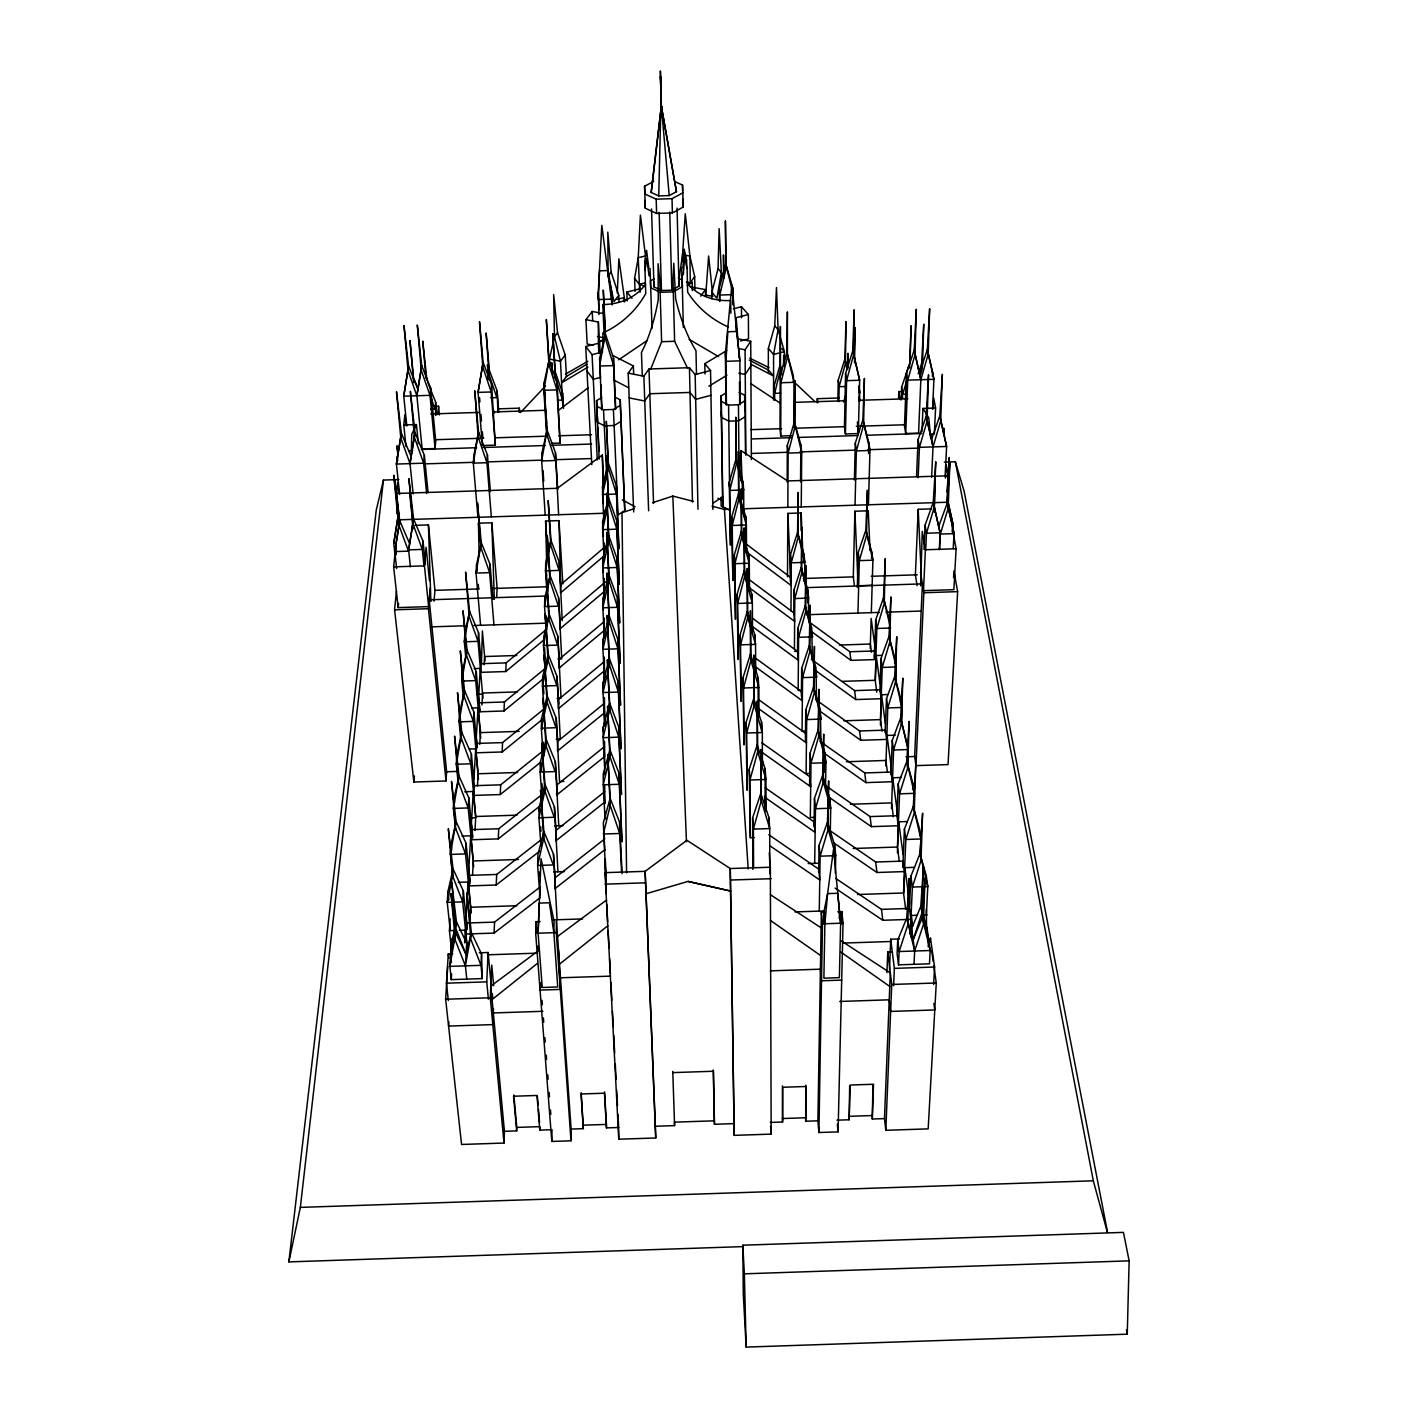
<?xml version="1.0" encoding="UTF-8"?>
<svg xmlns="http://www.w3.org/2000/svg" width="1418" height="1418" viewBox="0 0 1418 1418"><rect width="100%" height="100%" fill="white"/><g stroke="black" fill="none" stroke-linecap="round" stroke-linejoin="round"><path stroke-width="1.5" d="M599.158 459.113L596.57 400.638L601.764 397.572M597.35 416.626L597.35 422.139L604.298 425.825L614.118 425.524L621.013 421.376L620.942 415.882M734.205 1135.357L730.252 868.543L734.205 1135.357L771.162 1134.116L770.346 867.231L730.252 868.543L686.915 840.289L645.137 871.343L605.025 872.655L618.762 1139.203L655.754 1137.98L645.137 871.343L655.754 1137.98M773.554 399.947L773.59 354.465L778.092 329.614L776.479 287.553L774.724 325.874L768.343 348.544L768.361 372.331M773.962 399.592L773.98 386.476L780.042 364.94L780.379 326.441L780.503 369.283L774.653 393.335L774.653 399.911M780.751 436.035L780.91 382.754L787.433 357.283L787.38 311.889L786.937 352.728L780.166 375.557L780.024 428.732L780.751 436.035L791.492 435.698M784.349 364.603L784.402 351.611L778.092 329.614L774.724 325.874M770.364 1122.418L782.576 1122.01L782.452 1085.993M782.576 1122.01L782.718 1087.269L806.115 1086.489L805.69 1121.23L817.885 1120.823L818.913 1132.521L838.073 1131.883L843.054 923.153L841.831 911.632L837.737 911.774M540.081 921.576L535.969 921.718L535.667 933.292L551.797 1141.455L570.993 1140.799L571.117 1129.065L583.33 1128.657L581.203 1092.693M787.15 482.138L787.327 445.305L794.417 422.121L794.966 380.591L794.949 427.048L788.124 453.086L787.841 507.36M787.504 576.807L787.823 513.387L801.188 512.962L802.783 552.595M790.322 581.486L790.464 554.633L797.554 532.335L798.174 492.454L798.104 537.528L791.279 562.822L790.978 610.998M793.708 427.102L793.991 382.328L793.211 375.132L786.937 352.728L793.991 382.328L780.91 382.754L780.166 375.557M793.779 614.189L793.956 590.03L801.205 567.59L801.861 527.478L801.755 573.014L794.789 598.538L794.434 649.196M660.753 83.272L660.38 70.935L660.717 86.055M797.536 652.812L797.731 628.458L805.158 605.911L805.885 565.534L805.743 611.53L798.6 637.302L798.157 690.513L802.109 690.371M800.55 481.712L800.869 444.88L794.417 422.121L801.719 452.661L801.241 506.935M801.028 530.456L801.188 512.962M801.4 696.238L801.666 668.41L809.27 645.739L810.086 605.131L809.873 651.589L802.57 677.627L802.056 731.192L806.08 731.068M783.605 366.128L783.711 355.351L783.729 366.163M803.722 581.061L803.776 576.009M803.9 562.928L803.988 554.208L797.554 532.335L804.839 562.379L804.662 579.856M805.424 740.143L805.761 709.975L813.542 687.181L814.428 646.36L814.162 693.278L806.7 719.546L806.098 773.501L810.21 773.359M807.569 602.756L807.711 589.587L801.205 567.59L808.597 598.095L808.384 617.894M805.69 1121.23L805.796 1085.213M809.607 785.767L810.015 753.242L817.991 730.341L818.966 689.325L818.647 736.686L810.99 763.221L810.316 817.512L814.499 817.371M812.39 660.256L811.752 628.014L805.158 605.911L812.691 636.859L798.6 637.302L797.731 628.458M817.264 402.783L817.317 398.688L838.995 397.997M814.056 826.694L814.446 798.316L822.635 775.327L823.716 734.116L823.326 781.938L815.474 808.721L814.694 863.349M816.591 700.722L815.97 667.949L809.27 645.739L816.928 677.148L802.57 677.627L801.666 668.41M847.734 368.467L847.929 353.312L847.468 368.396M854.558 362.937L855.072 327.593L854.115 356.911M558.532 950.184L560.287 989.427L540.063 990.083L540.205 984.269M818.665 871.662L819.072 845.341L827.474 822.245L828.644 780.893L828.183 829.158L820.136 856.171L819.267 911.118M820.969 742.819L820.331 709.514L813.542 687.181L821.341 719.086L806.7 719.546L805.761 709.975M570.993 1140.799L556.264 932.601L556.476 921.044L571.117 1129.065M817.885 1120.823L821.359 912.306L825.453 912.182M824.567 772.278L824.886 752.763L817.991 730.341L825.95 762.724L825.524 786.618M818.913 1132.521L822.475 923.827L821.359 912.306M823.574 923.437L823.769 912.589L827.598 893.624L833.554 849.134L840.626 923.348L839.367 977.658L823.893 978.172L824.868 923.88L827.598 893.624L837.719 893.287L840.626 923.348M553.871 932.814L554.084 921.47L541.038 858.741L538.096 933.328L542.243 987.495L557.735 986.981L553.871 932.814L549.369 902.77L539.23 903.106L538.096 933.328M551.797 1141.455L552.01 1129.703L539.797 1130.111L536.979 1095.458L513.546 1096.238L516.666 1130.89L504.436 1131.298L504.01 1143.05L461.559 1144.468L445.642 999.247L447.716 966.544M829.512 804.378L829.636 797.82L822.635 775.327L823.326 781.938L830.735 808.225L830.239 834.44M837.843 401.365L838.251 380.059L844.88 359.073L845.979 321.602L845.465 363.292L839.155 386.706L838.853 401.648M560.092 443.072L557.079 382.647L549.067 360.278L546.338 319.511L548.926 364.851L556.919 389.879L560.092 443.072L551.496 443.355M562.45 400.089L562.591 393.194L555.307 372.065L552.825 333.655L555.2 376.444L562.45 400.089L558.497 400.213M539.957 896.141L537.635 865.459L553.25 864.945L543.697 838.481L540.542 790.305L543.874 831.533L553.463 854.044L557.097 919.75M541.002 846.103L538.911 817.778L554.208 817.264L544.849 791.031L541.782 743.298L545.008 784.384L554.403 806.824L557.948 871.786M542.172 800.231L540.134 772.048L555.112 771.569L545.965 745.567L542.97 698.276L546.125 739.186L555.307 761.555L558.763 825.755M543.147 754.021L541.321 728.196L555.98 727.718L547.029 701.945L544.104 655.116L547.171 695.83L556.175 718.093L559.543 781.548L563.903 781.407M544.087 709.585L542.438 686.064L556.813 685.585L548.039 660.061L545.186 613.693L548.181 654.194L556.99 676.351L560.305 739.062L556.264 739.186M545.274 671.051L543.519 645.562L557.611 645.101L549.032 619.826L546.249 573.9L549.156 614.171L557.788 636.221L561.032 698.205L557.061 698.33M546.196 630.762L544.565 606.603L558.391 606.16L549.971 581.114L547.242 535.649L550.095 575.673L558.568 597.616L561.723 658.874L557.841 658.998M546.816 590.473L545.522 570.851L559.1 570.408L550.84 545.593L548.181 500.554L550.964 540.347L559.259 562.148L562.237 620.57M834.493 849.205L834.582 844.827L827.474 822.245L828.183 829.158L835.734 855.674L835.362 873.258M845.571 373.466L846.564 380.662L859.645 380.254L852.803 350.636L845.571 373.466L844.454 426.676L845.429 433.979L858.333 433.553L859.645 380.254L852.803 350.636L854.132 309.78L853.476 355.191L846.564 380.662L845.429 433.979M411.273 456.029L411.752 434.333L416.449 424.585L403.776 424.992L406.009 446.581M839.296 918.58L839.438 912.075M555.2 376.444L555.307 372.065L553.959 378.517M539.797 1130.111L539.868 1126.636L516.772 1127.416L516.666 1130.89M545.203 515.142L541.676 460.956L555.289 460.531L546.976 434.954L544.264 388.567L547.118 429.991L555.466 452.714L558.621 514.716M557.079 382.647L556.919 389.879L543.821 390.287L546.657 434.971M841.548 924.164L841.831 911.632M854.398 479.993L855.284 443.143L862.888 419.923L864.395 378.393L863.615 424.851L856.366 450.906L855.036 505.198M870.014 550.432L868.259 510.799L854.894 511.224L853.299 576.878L854.398 585.457M857.394 421.944L858.333 433.553M540.134 895.573L540.293 889.015M543.661 756.042L543.803 750.246L500.696 784.828L474.339 785.696L473.789 795.409L500.253 794.559L540.223 762.565M858.776 401.028L858.883 396.739M858.989 392.467L859.148 386.033L859.911 401.347M857.341 587.353L858.245 552.453L865.849 530.137L867.391 490.22L866.575 535.33L859.326 560.624L857.961 613.09M1127.257 1334.178L1129.136 1260.85L1123.446 1232.384L742.802 1245.199L743.298 1294.262L746.152 1347.1L1127.257 1334.178L1126.441 1329.978M539.194 807.321L538.911 817.778L544.849 791.031L545.008 784.384L539.194 807.321L539.514 811.681M540.4 762.033L540.134 772.048L545.965 745.567L546.125 739.186L540.4 762.033L541.038 770.683M541.57 718.571L541.321 728.196L547.029 701.945L547.171 695.83L541.57 718.571L542.332 729.313M542.686 676.811L542.438 686.064L548.039 660.061L548.181 654.194L542.686 676.811L543.874 693.898M544.796 598.059L544.565 606.603L550.095 575.673L544.796 598.059L545.239 604.635M545.735 562.591L545.522 570.851L550.964 540.347L545.735 562.591L546.604 575.655M718.04 268.711L719.139 228.635L721.372 272.433L716.959 298.259L711.801 292.374L718.04 268.711L721.372 272.433L722.631 276.616M836.974 1120.185L849.169 1119.777L849.666 1085.922M849.169 1119.777L850.126 1085.036L873.506 1084.256L872.265 1119.015L884.477 1118.607L885.807 1130.288L928.17 1128.87L936.27 982.993L933.824 965.693M868.525 453.547L868.826 442.717L862.888 419.923L869.961 450.481L868.436 504.773M910.037 362.955L911.065 325.697L909.594 368.06M661.001 95.236L661.32 106.049L676.457 191.696L669.225 195.578L658.732 195.914L661.089 97.558M868.082 517.375L868.259 510.799M871.556 558.568L871.751 552.027L865.849 530.137L872.903 560.199L871.326 612.647M541.906 453.157L541.676 460.956L547.118 429.991L541.906 453.157L542.332 459.645M544.033 383.055L543.821 390.287L549.067 360.278L544.033 383.055L545.239 401.914M870.244 648.434L871.148 618.39L874.711 644.8L874.321 657.686M922.48 365.862L923.756 324.226L921.594 363.611L922.409 368.06L920.636 374.21M874.445 659.228L875.686 619.914L883.485 597.935L885.293 558.639L884.265 603.377L876.856 628.475L875.207 680.303L842.522 681.349M882.209 655.346L876.164 655.541L875.349 681.384L876.785 692.214M879.904 691.115L880.986 658.537L888.98 636.452L890.894 596.925L889.795 642.106L882.209 667.435L880.436 719.617L843.87 720.805M880.436 725.094L881.464 694.731L887.615 694.536M885.098 732.557L886.498 698.666L894.705 676.475L896.743 636.735L895.538 682.342L887.774 707.919L885.878 766.004M872.265 1119.015L872.974 1085.142M889.901 645.296L889.919 623.743M898.587 398.139L898.817 391.581L903.16 391.457M901.174 399.965L901.653 387.114L909.08 365.082M902.681 398.423L901.653 387.114M894.705 662.436L894.864 658.094L888.98 636.452L896.141 666.974L895.485 684.38M890.734 774.476L891.071 765.702L886.977 735.446L895.343 735.162M890.983 773.413L892.241 740.409L900.643 718.093L902.805 678.159L901.511 724.208L893.553 750.016L891.532 808.526M932.565 409.199L933.93 379.315L927.337 349.679L929.641 308.787L928.187 354.234L920.831 379.74L914.202 350.104L906.492 372.952L904.489 426.198L905.712 433.5L918.598 433.093L920.831 379.74L914.202 350.104L916.329 309.213L915.018 354.66L907.75 380.148L905.712 433.5M947.915 494.669L949.316 457.447L947.047 491.993M886.924 972.677L887.739 952.01L892.099 951.868M889.511 969.575L890.717 939.212L899.544 938.929M660.912 117.162L661.355 106.12L676.457 191.696M900.465 702.584L900.643 698.205L894.705 676.475L901.972 707.458L901.263 724.97M884.477 1118.607L890.309 972.89L841.158 940.843M896.69 815.864L896.956 809.253L892.702 777.773L901.228 777.489M828.927 797.182L871.326 826.641L898.285 825.755L896.92 815.704L898.197 783.835L906.829 761.431L909.133 721.319L907.75 767.794L899.579 793.832L897.417 847.042L853.193 848.496M885.807 1130.288L891.727 984.464L887.739 952.01M897.399 852.732L898.658 821.802L907.36 821.518M893.641 985.776L894.35 968.37L890.717 939.212M916.542 476.448L918.084 439.598L926.167 416.396L928.542 374.848L927.053 421.306L919.431 447.344L918.155 477.76M914.025 964.329L914.663 951.017L906.74 918.102L897.683 940.258L897.115 953.552L898.551 964.843L929.481 963.815L930.19 950.503L927.017 928.099L920.778 906.439L923.419 866.752L921.771 913.546L913.139 939.762L906.74 918.102L909.168 878.398L907.697 925.28L899.118 951.531L898.551 964.843M902.77 867.532L904.418 829.051L913.281 806.558L915.727 766.305L914.22 813.205L905.854 839.474L903.532 892.986L857.535 894.51M907.29 767.173L908.052 749.537L900.643 718.093L907.485 745.691M931.555 508.885L918.19 509.31L915.39 574.981L917.109 585.705M921.93 431.834L922.941 408.437L935.579 408.047L934.373 434.05L930.208 434.014M494.563 922.108L466.557 923.029L465.937 934.019L494.067 933.097L494.563 922.108L540.347 886.817M496.69 874.463L469.252 875.367L468.667 885.913L496.211 885.009L496.69 874.463L541.552 839.403M498.728 828.75L471.857 829.636L471.272 839.757L498.267 838.871L498.728 828.75L542.704 793.92M500.253 794.559L500.696 784.828M502.575 742.607L476.732 743.44L476.2 752.798L502.149 751.965L502.575 742.607L544.866 708.273M504.383 701.981L479.036 702.814L478.522 711.818L503.993 710.985L504.383 701.981L545.895 667.896M506.137 662.88L481.251 663.677L480.773 672.345L505.747 671.547L506.137 662.88L546.869 629.043M519.148 412.124L519.325 408.171L497.612 408.863M493.499 1008.73L492.808 1024.611L448.584 1026.083L448.85 1021.722M914.575 867.337L904.861 867.656L903.709 894.315L905.694 909.293M920.619 585.882L922.267 531.36L925.369 549.759L923.508 590.65L953.889 589.675L956.104 548.766L952.736 530.367M912.643 789.72L912.926 783.339L906.829 761.431L914.362 793.353L913.688 808.26M504.01 1143.05L490.274 997.758L491.745 965.091L493.659 985.687M953.552 577.64L953.906 571.011L957.646 591.643L948.039 764.586L915.993 765.631L914.645 756.503L922.409 583.879L806.771 587.619M923.987 549.422L925.085 525.068L933.257 502.38L935.756 461.789L934.178 507.555L926.468 533.221L925.688 550.219M932.37 376.39L932.565 372.136L927.337 349.679L919.538 372.544M909.115 910.037L909.487 901.813L904.861 867.656M909.328 910.586L910.888 876.182L919.998 853.636L922.604 813.223L920.991 860.566L912.377 887.065L910.196 934.409M915.993 765.631L923.845 592.742L920.477 572.092M933.204 408.738L933.7 397.944L935.579 408.047M910.462 934.001L911.331 915.443L917.269 915.248M931.608 477.317L933.026 446.918L940.719 420.862L942.367 374.405L939.797 415.953L946.604 446.475L945.079 476.891M488.395 999.194L486.746 981.859L488.111 952.506L479.266 952.807M617.291 292.994L618.868 258.803L624.877 301.715M911.225 937.458L911.632 928.595L920.778 906.439L928.595 939.248L928.205 946.834M935.118 476.218L934.267 512.075M920.122 856.117L920.938 838.977L919.431 828.555L913.281 806.558L920.938 838.977L905.854 839.474L904.418 829.051M451.385 962.592L450.569 955.023L456.419 921.735L466.699 943.271L465.423 965.853L471.343 932.459L481.553 954.013L481.003 965.339L482.28 978.597L451.279 979.625L449.861 966.367L451.279 943.785L456.419 921.735L451.739 882.244L455.976 928.896L466.061 954.509L471.343 932.459L466.894 892.932L470.953 939.673L481.003 965.339L449.861 966.367L455.727 932.973L451.013 893.464L455.284 940.205L465.423 965.853L466.788 979.111M482.28 978.597L481.553 954.013M939.283 549.794L940.134 532.778L933.257 502.38L940.347 534.054L939.62 548.926M496.69 596.889L497.133 588.24L491.833 522.781L478.451 523.207L479.16 556.281M945.54 478.114L946.214 464.927L948.234 475.81L946.887 502.256L743.617 508.778M926.025 879.975L926.238 875.686L919.998 853.636L927.797 886.551L926.379 914.539M925.706 927.443L925.936 923.136M926.503 928.116L926.362 909.08M926.628 935.685L927.017 928.099M930.208 942.243L930.438 937.901L934.586 967.041L933.629 984.446M952.187 531.821L952.524 525.458L947.206 503.195L949.883 462.587L948.146 508.371L940.347 534.054L954.013 533.611L953.233 548.482M952.949 531.697L953.268 525.404L947.773 500.572M490.734 397.784L496.779 397.607L489.086 374.618L486.126 333L489.352 370.364L497.151 390.907L497.913 412.496M495.343 445.146L491.603 384.721L483.095 362.37L479.514 321.638L482.794 366.961L491.177 391.971L495.343 445.146L482.421 445.553L478.079 392.378L483.095 362.37L478.079 392.378L491.177 391.971L491.603 384.721M469.837 923.667L470.67 908.566M472.513 875.491L473.24 862.233M474.995 830.452L475.704 817.725L473.24 791.474L464.696 791.74M477.458 785.873L478.274 771.02M479.763 744.29L480.542 730.004M481.925 705.03L482.528 694.129L476.749 694.324M484.158 664.758L484.601 656.534L516.772 655.488M480.596 625.391L476.04 573.085L489.635 572.642L480.932 547.827L477.494 502.823L481.251 542.58L490.079 564.382L489.635 572.642L493.96 624.948M464.608 942.81L465.317 930.137L459.361 930.35M458.333 882.333L468.064 882.014L466.114 916.418L467.125 926.663M461.984 836.106L470.705 835.822L468.826 868.844L470.014 881.074M473.24 791.474L471.432 823.167L472.69 836.354M473.931 779.315L475.668 748.846L469.393 749.041M471.839 708.043L478.008 707.83L476.342 737.147L477.122 745.833M598.981 314.636L598.272 292.533L601.799 225.373L611.885 303.452M477.919 517.304L473.328 463.154L486.941 462.711L478.203 437.152L474.746 390.783L478.54 432.189L487.42 454.894L486.941 462.711L491.337 516.861M450.197 930.226L447.255 902.362L462.693 901.848L452.608 875.934L448.336 828.75L453.051 868.968L463.349 890.894L462.693 901.848L467.444 949.014M452.608 875.934L453.051 868.968L447.964 891.408L447.255 902.362L452.608 875.934L450.392 854.416L465.529 853.92L455.657 828.218L451.527 781.442L456.082 821.536L466.132 843.409L465.529 853.92L470.758 907.236L516.808 905.73M455.55 829.636L453.406 808.42L468.224 807.941L458.599 782.452L454.575 736.102L459.007 776.036L468.826 797.855L468.224 807.941L473.311 860.956L518.439 859.485M458.244 784.03L456.312 764.267L470.829 763.806L461.399 738.53L457.5 692.604L461.789 732.379L471.396 754.11L470.829 763.806L475.757 816.502L517.021 815.155M460.974 741.49L459.095 721.851L473.328 721.39L464.094 696.344L460.318 650.844L464.484 690.424L473.878 712.084L473.328 721.39L478.132 773.767L517.641 772.473M463.402 698.4L461.772 681.065L475.721 680.605L466.699 655.79L463.012 610.733L467.054 650.1L476.253 671.653L475.721 680.605L480.401 732.627L519.165 731.369M465.724 656.871L464.342 641.805L478.043 641.361L469.198 616.777L465.6 572.145L469.553 611.3L478.54 632.747L478.043 641.361L482.918 698.525M476.554 564.825L476.04 573.085L481.251 542.58L476.554 564.825L477.122 571.348M451.279 979.625L451.633 973.953M451.739 952.577L449.435 930.669L450.18 918.899M448.318 1000.523L446.44 983.188L448.318 953.818L452.732 953.676M451.084 843.905L450.392 854.416L456.082 821.536L451.084 843.905L451.739 850.304M454.079 798.334L453.406 808.42L459.007 776.036L454.079 798.334L454.504 802.57M456.951 754.589L456.312 764.267L461.789 732.379L456.951 754.589L457.376 758.967M459.698 712.545L459.095 721.851L464.484 690.424L459.698 712.545L460.123 716.905M462.357 672.097L461.772 681.065L467.054 650.1L462.357 672.097L462.959 678.602M464.909 633.19L464.342 641.805L469.553 611.3L464.909 633.19L465.902 643.932M473.86 455.32L473.328 463.154L478.54 432.189L473.86 455.32L474.41 461.807M396.473 591.04L394.576 609.811L413.879 782.027L446.014 780.964L446.652 771.764L429.193 599.796L547.206 595.985M434.05 601.179L434.936 590.349L428.431 524.908L415.031 525.351M413.879 782.027L414.393 775.947M446.014 780.964L428.449 608.712L430.203 587.885M435.078 448.531L435.734 441.158L430.682 388.089L421.713 365.72L417.3 325.006L421.252 370.328L430.008 395.338L435.078 448.531L422.156 448.939L416.874 395.764L421.713 365.72L416.874 395.764L408.047 370.754L403.97 325.431L408.544 366.145L403.758 396.171L406.824 425.949M396.296 554.686L395.587 548.27L393.655 566.863L398.174 607.595L428.626 606.62L424.461 565.871L426.109 547.295L429.477 580.724M437.878 414.216L438.587 406.239L434.227 406.381M410.405 566.792L408.597 549.865L422.298 549.422L413.099 524.27L408.898 478.646L413.613 519.041L423.043 541.197L422.298 549.422L424.017 566.367M427.74 382.364L435.61 401.95L435.574 415.439M399.646 494.35L396.42 464.058L423.645 463.19L414.517 437.648L410.351 391.315L415.013 432.685L424.372 455.373L423.645 463.19L426.641 493.482M430.682 388.089L430.008 395.338L403.758 396.171L408.544 366.145L417.619 388.497M408.473 551.141L399.202 525.989L394.824 480.33L399.734 520.743L394.771 551.584L408.473 551.141L413.613 519.041L408.597 549.865M398.174 607.595L398.582 603.43M410.227 461.665L415.013 432.685L410.032 463.615L413.152 493.925M414.003 382.718L409.962 340.497L413.666 382.027M399.787 524.217L396.473 493.464L397.643 482.474L398.812 493.429M403.776 424.992L404.857 414.783L405.973 425.542M396.632 568.512L393.761 543.36L398.103 516.046M397.82 521.664L397.714 505.747M410.812 455.798L401.347 433.128L396.42 464.058L401.347 433.128L396.491 391.758L400.815 438.091L410.032 463.615M725.981 404.112L725.36 353.72L731.83 285.302L739.859 360.863L740.231 404.768M742.678 1246.617L288.864 1261.896L300.35 1207.392L383.463 480.064L398.919 479.568M288.864 1261.896L376.266 510.019L383.463 480.064M658.732 195.914L651.181 192.476L661.355 106.12L662.188 114.911M678.779 280.587L682.519 254.761L685.266 213.728L689.91 256.073L690.3 282.678L686.454 281.969M644.96 270.448L646.803 258.342L649.036 275.783L650.295 275.464M396.916 513.351L397.607 509.31M393.761 543.36L398.493 513.883L393.779 475.207L397.979 518.864L399.451 522.888M394.771 551.584L399.734 520.743L409.288 542.899M635.069 291.399L634.59 278.513L638.224 257.704L640.422 215.128L645.491 255.931L638.224 257.704L639.66 290.743M488.288 378.854L489.352 370.364L487.668 378.73M549.829 365.56L549.44 359.073L554.491 336.704L553.64 294.589L557.558 332.751L565.233 354.979L566.456 376.585M450.569 955.023L455.727 932.973L466.061 954.509M601.693 409.926L599.601 358.435L605.397 333.939L603.288 290.07L605.415 338.76L613.569 365.596L615.483 409.483M616.387 485.949L616.458 494.049L602.579 494.492L602.561 486.392L608.34 463.048L606.301 421.288L608.375 468.206L616.458 494.049L618.886 548.713L616.387 485.949L608.34 463.048L608.375 468.206L602.579 494.492L603.838 520.371M616.724 520.778L616.795 529.18L602.668 529.641L602.65 521.221L608.535 497.736L606.461 455.692L608.552 503.071L616.795 529.18L619.258 584.269L616.724 520.778L608.535 497.736L608.552 503.071L602.668 529.641L604.05 557.912M617.078 558.727L617.167 567.466L602.756 567.944L602.739 559.188L608.73 535.543L606.62 493.198L608.765 541.109L617.167 567.466L619.666 623.016L617.078 558.727L608.73 535.543L608.765 541.109L602.756 567.944L604.157 596.446M617.468 598.219L617.557 607.312L602.845 607.79L602.827 598.697L608.942 574.893L606.798 532.246L608.978 580.671L617.557 607.312L620.109 663.305L617.468 598.219L608.942 574.893L608.978 580.671L602.845 607.79L604.281 636.54M617.858 639.341L617.947 648.806L602.934 649.302L602.916 639.819L609.173 615.873L606.975 572.961L609.208 621.899L617.947 648.806L620.552 705.242L617.858 639.341L609.173 615.873L609.208 621.899L602.934 649.302L604.617 682.483M618.266 682.182L618.372 692.055L603.04 692.551L603.022 682.678L609.403 658.59L607.17 615.412L609.439 664.882L618.372 692.055L621.013 748.899L618.266 682.182L609.403 658.59L609.439 664.882L603.04 692.551L604.759 725.998M719.493 300.935L719.316 288.031L725.786 263.943L725.413 220.836L726.122 268.392L719.812 295.05L719.901 301.52M618.691 726.867L618.797 737.165L603.146 737.679L603.111 727.363L609.651 703.151L607.365 659.742L609.687 709.709L618.797 737.165L621.492 794.417L618.691 726.867L609.651 703.151L609.687 709.709L603.146 737.679L604.671 767.085M906.935 379.794L902.841 394.151L907.077 394.009M729.242 482.333L735.995 458.971L735.765 417.158L736.385 464.111L729.791 490.415L730.447 545.115L729.242 482.333L729.791 490.415L743.67 489.972L743.865 515.886M731.653 517.091L738.565 493.57L738.353 451.473L738.955 498.906L732.237 525.475L732.858 580.618L731.653 517.091L732.237 525.475L746.364 525.014L746.524 548.961M734.294 554.97L741.366 531.289L741.189 488.891L741.774 536.819L734.896 563.69L735.481 619.276L734.294 554.97L734.896 563.69L749.307 563.212L749.484 591.767M737.041 594.372L744.273 570.532L744.131 527.851L744.698 576.311L737.661 603.448L738.211 659.476L737.041 594.372L737.661 603.448L752.355 602.969L752.515 631.737L752.249 628.085M739.895 635.388L747.304 611.406L747.215 568.441L747.747 617.415L740.551 644.853L741.065 701.325L739.895 635.388L740.551 644.853L755.546 644.357L755.688 673.355L755.103 665.751M742.872 678.141L750.459 654.017L750.423 610.786L750.937 660.292L743.546 687.996L744.025 744.893L742.872 678.141L743.546 687.996L758.878 687.5L758.967 716.71L757.974 703.576M843.586 401.968L846.121 394.08M745.974 722.719L753.756 698.471L753.756 655.01L754.252 705.012L746.683 733L747.109 790.305L745.974 722.719L746.683 733L762.335 732.503L762.405 761.927M750.335 837.701L749.218 769.247L757.194 744.893L757.265 701.201L757.708 751.735L749.962 780.006L750.335 837.701L754.252 837.559M914.663 951.017L923.348 924.766L925.015 877.866L922.338 917.588L930.19 950.503L899.118 951.531L897.683 940.258M752.887 869.411L752.604 817.885L760.792 793.424L760.917 749.519L761.324 800.567L753.383 829.122L753.596 867.816M918.19 373.625L921.594 363.611M932.672 444.986L931.608 439.172L939.797 415.953L946.604 446.475L919.431 447.344L918.084 439.598M938.911 525.883L947.206 503.195L954.013 533.611L952.524 525.458M650.632 369.318L661.621 341.703L659.778 280.02L658.076 263.713L658.253 299.553A77.281 25.666 -79.7 0 1 641.45 352.462L642.301 376.142M913.139 939.762L922.338 917.588L928.595 939.248M750.866 365.844L745.248 374.423L738.831 373.182M745.815 455.231L745.07 349.785L750.725 341.277L737.856 338.849L736.155 317.667L748.385 314.53L748.527 338.92L740.444 341.011M648.629 510.781L643.878 376.213L649.001 368.981L689.449 367.705L695.157 374.582L697.975 509.204M700.722 296.185L705.402 289.591L690.353 286.844M633.704 511.969L628.192 373.147L633.367 365.95L612.399 355.262M690.3 282.678L694.678 276.616L689.91 256.073L682.519 254.761L682.749 261.355M618.762 295.316L614.065 301.502L608.127 276.014L607.808 232.144L611.158 272.079L618.762 295.316L619.028 301.786M565.233 354.979L560.464 361.218L562.822 406.647M593.344 345.212L587.158 344.025L585.935 319.67L592.228 311.464L602.561 313.413M608.127 276.014L611.158 272.079M557.558 332.751L554.491 336.704L560.464 361.218L549.44 359.073M520.53 412.532L545.505 385.997M605.468 546.462L560.677 584.641L560.518 592.937L605.504 554.668M605.61 581.894L560.004 620.375L559.826 628.972L603.997 591.785M604.086 621.74L559.259 659.157L559.1 668.073L604.121 630.585M505.747 671.547L543.254 640.475M604.21 661.727L558.497 699.446L558.32 708.734L604.228 670.944M503.993 710.985L543.998 678.212M604.387 703.293L557.699 741.366L557.522 751.008L604.423 712.882M502.149 751.965L542.934 718.926M604.511 746.63L556.884 784.969L556.689 795.019L604.547 756.609L603.767 739.948M537.404 963.389L492.064 999.601L492.312 993.823L492.684 997.634M604.706 791.723L556.016 830.399L555.821 840.874L604.742 802.145M558.55 964.914L607.861 925.741M498.267 838.871L540.754 805.318M604.848 838.818L555.129 877.76L554.917 888.678L604.883 849.683M496.211 885.009L539.549 851.243M494.067 933.097L540.063 897.771M559.046 409.873L588.346 387.699M538.22 950.858L490.805 986.113L504.436 1131.298M557.558 936.465L606.496 900.076M603.749 485.186L602.313 455.001L557.363 488.306L396.473 493.464M618.673 359.782L646.98 340.639M712.669 503.319L723.162 496.566M620.269 399.876L624.771 510.586L618.071 514.805L613.409 409.483L620.322 405.371L620.269 399.876L615.04 397.146M745.212 416.679L738.583 420.809L728.781 421.128L721.585 417.441L721.213 411.947M725.981 392.892L720.982 395.941L721.354 401.4L728.586 405.069L738.441 404.768L745.088 400.656L744.645 395.179L739.221 392.467M708.876 386.21L726.991 375.238M586.999 364.178L566.456 376.444L561.723 382.718L587.921 367.12M704.994 373.998L704.799 363.682L726.69 350.601M565.569 374.068L587.796 361.289M599.548 352.834L599.53 341.649L602.632 339.895M653.822 281.508L653.999 286.897L661.462 290.495L671.848 290.176L678.992 286.117L677.06 208.109M654.106 278.867L650.472 280.888L650.685 287.73L658.253 291.381M653.68 181.415L644.587 186.237L645.296 208.233L656.623 213.427L672.398 212.93L683.263 207.028L682.519 185.049L674.95 181.664M644.587 186.237L644.818 193.982L656.179 199.176L672.026 198.662L682.927 192.795M626.579 872.885L621.988 512.678L634.201 508.69M652.493 502.716L672.841 496.087L693.473 501.405M646.059 893.748L688.014 881.411L730.536 891M710.95 395.303L695.671 399.38L690.017 392.449L649.834 393.725L644.747 400.993L629.167 397.909M695.157 374.582L710.542 370.541L712.864 509.434M599.584 377.613L593.291 379.244L586.999 371.055M585.935 319.67L598.378 322.028L598.378 343.28L585.74 346.506L592.068 354.642L602.65 351.93M733.336 308.823L741.454 306.749L748.385 314.53M627.164 300.864L626.827 292.073L639.5 288.9M616.99 299.393L624.009 297.638L624.133 301.821M645.101 282.873L639.429 284.274L634.59 278.513M599.53 341.649L602.792 340.94M408.544 450.747L412.727 450.463M554.562 825.879L563.017 825.613M824.354 784.721L870.085 816.591L896.92 815.704M553.658 871.928L564.453 871.574M808.189 863.562L818.984 863.207M830.842 831.214L875.668 862.02L903.053 861.116L904.454 871.591L876.944 872.495L833.731 842.895M605.061 884.158L645.385 882.829M730.926 880.029L771.215 878.699M552.719 919.892L582.621 918.917M794.913 911.916L823.645 910.976M835.751 878.416L881.482 909.363L909.434 908.442L910.905 919.36L882.811 920.282L835.06 888.058M449.435 930.669L455.391 930.474M923.224 915.053L927.195 914.929M535.667 933.292L556.264 932.601M822.475 923.827L843.054 923.153M487.668 954.81L537.688 953.144M842.576 943.094L890.362 941.517M560.464 977.782L610.573 976.133M770.364 970.851L820.402 969.185L821.501 980.777L841.689 980.104M446.44 983.188L486.746 981.859M894.35 968.37L934.586 967.041M445.642 999.247L490.274 997.758M891.727 984.464L936.27 982.993M493.322 1012.948L542.881 1011.3M839.74 1001.462L889.228 999.814L890.628 1011.424L934.781 1009.953L933.859 1003.448M672.788 1072.611L713.431 1071.246L714.477 1124.279L733.585 1123.641M583.347 1125.183L606.443 1124.421L604.564 1091.913M713.307 1070.005L714.317 1120.823L674.472 1122.152L674.578 1125.608L655.488 1126.246M782.328 1118.536L805.406 1117.774M848.833 1116.32L871.893 1115.558M583.33 1128.657L581.043 1093.987L604.458 1093.207L606.461 1127.895L618.673 1127.487L617.964 1114.318M300.35 1207.392L1093.313 1180.804L1107.369 1232.26M742.802 1245.199L744.361 1273.825L1129.136 1260.85M660.15 292.285L673.302 291.878L682.359 286.72L681.721 267.665L682.962 267.364L684.185 249.16L686.649 260.132L686.826 268.498M661.621 341.703L674.614 341.295L687.517 368.148M845.181 386.511L839.155 386.706L838.251 380.059M780.556 393.158L774.653 393.335L773.98 386.476M430.735 409.164L434.971 409.04L430.044 394.948M430.735 413.95L479.408 412.408M492.684 411.982L545.788 410.281M795.214 402.34L846.014 400.727M859.273 400.301L907.875 398.759M596.57 406.115L603.536 409.802L613.409 409.483M435.432 439.722L483.822 438.18M494.829 437.825L547.632 436.141M558.621 435.787L591.625 434.741M750.866 429.654L781.637 428.679M794.807 428.254L845.341 426.641M856.312 426.304L904.649 424.762M421.341 449.471L476.625 447.716M483.254 447.503L545.15 445.518M551.797 445.305L591.59 444.047M751.646 438.942L791.386 437.666M798.015 437.453L857.624 435.556M866.451 435.273L921.665 433.5M423.592 463.916L474.268 462.303M487.491 461.878L542.562 460.123M555.785 459.698L591.04 458.563M751.451 453.441L786.653 452.324M799.858 451.899L854.859 450.144M868.064 449.719L918.651 448.106M944.299 462.126L955.342 461.772L964.116 491.195L1107.511 1232.171M948.234 475.81L787.628 480.95L740.905 450.569L741.171 480.791M399.309 519.821L605.096 513.227M712.049 506.208L724.421 509.399L728.657 509.257M546.621 560.73L545.611 521.044L558.993 520.619L562.875 583.932M940.134 532.778L926.468 533.221L925.085 525.068M393.655 566.863L424.461 565.871M925.369 549.759L956.104 548.766M435.166 590.349L479.054 588.931M492.223 588.505L547.082 586.751M803.368 578.491L853.778 576.86M871.308 576.293L917.322 574.804M858.67 585.758L872.141 585.315M394.576 609.811L428.449 608.712M923.845 592.742L957.646 591.643M431.941 626.845L467.284 625.71M473.896 625.498L546.781 623.14M806.523 614.738L879.284 612.399M885.895 612.186L921.186 611.052M839.403 645.048L870.368 644.038L871.467 652.209M794.417 651.341L798.299 651.216M809.129 621.935L849.861 651.748L874.711 650.951L875.863 659.547L850.924 660.363L811.805 631.79M474.215 668.569L480.259 668.374L478.646 696.592L479.993 711.694M482.581 693.03L517.499 691.895M811.362 659.299L854.629 690.619L879.94 689.786L881.145 698.737L855.728 699.553L815.758 670.696M815.527 699.464L859.592 730.979L885.381 730.146L886.64 739.434L860.726 740.267L820.029 711.251M908.052 749.537L893.553 750.016L892.241 740.409M446.652 771.764L457.5 771.41M905.978 756.787L914.645 756.503M846.422 761.75L885.878 760.456M819.852 741.242L864.732 772.934L891.036 772.083L892.347 781.743L865.919 782.612L824.461 753.401M850.339 804.254L891.532 802.907M469.571 817.92L475.704 817.725M712.864 296.38L705.721 295.068L708.628 255.984L712.634 294.253M738.618 348.562L745.07 349.785M597.51 336.545L603.678 337.732M628.192 373.147L643.878 376.213M688.014 881.411L730.554 891.089M678.247 278.105L682.023 279.895M749.714 358.151L768.999 367.599M613.48 379.882L628.635 387.734M749.183 360.083L768.361 370.027L773.572 376L750.494 364.054M718.004 498.285L722.524 500.714M720.982 395.941L722.808 506.687L729.845 510.462M726.902 509.186L721.177 506.102L721.053 497.346M622.307 499.792L635.158 506.882M689.077 339.31L718.571 356.609M770.346 894.687L821.093 927.78M751.061 383.764L779.758 402.836M769.62 845.571L819.764 879.975L818.7 869.092L768.804 834.741M764.32 796.969L815.137 832.366L814.127 821.944L765.33 787.841M770.346 920.388L821.164 955.892M840.892 952.081L889.795 986.467M762.654 752.781L810.706 786.724L809.731 776.709L761.891 742.819M757.584 707.901L806.434 742.908L805.513 733.283L758.595 699.588M755.546 658.165L801.454 691.559L802.34 700.811L754.465 666.07M751.434 625.834L798.405 660.327L797.554 651.447L752.497 618.266M748.562 587.176L794.629 621.385L793.796 612.824L747.924 578.668M745.868 551.531L791.138 585.492L787.823 513.387M745.248 543.324L790.34 577.25M793.176 381.141L814.925 401.648M781.779 348.668L784.402 351.611L773.59 354.465L768.343 348.544M704.799 363.682L710.542 370.541M626.827 292.073L632.038 298.365M922.941 408.437L928.79 417.849L930.58 437.276M414.322 379.723L418.292 389.507M622.094 873.718L619.613 822.227L610.165 798.352L607.773 754.518L610.201 805.513L619.719 833.5L621.598 872.159M619.152 773.501L609.9 749.697L607.56 706.058L609.935 756.556L619.258 784.278L621.988 841.902L619.152 773.501L619.258 784.278L603.253 784.792L605.043 818.7M493.039 409.217L494.527 413.081M613.498 357.992L605.397 333.939L599.601 366.039L613.569 365.596L613.498 357.992L615.696 408.366M752.604 817.885L753.383 829.122L769.726 828.573L768.857 817.353L760.792 793.424L761.324 800.567L769.726 828.573L769.744 873.612M749.218 769.247L749.962 780.006L765.95 779.475L765.117 768.733L757.194 744.893L757.708 751.735L765.95 779.475L765.986 809.129M761.537 722.205L753.756 698.471L754.252 705.012L762.335 732.503L761.537 722.205L761.572 730.607M758.116 677.644L750.459 654.017L750.937 660.292L758.878 687.5L758.116 677.644L758.258 717.437M754.819 634.909L747.304 611.406L747.747 617.415L755.546 644.357L754.819 634.909L754.837 639.039M751.664 593.894L744.273 570.532L744.698 576.311L752.355 602.969L751.664 593.894L751.717 602.721M748.633 554.491L741.366 531.289L741.774 536.819L749.307 563.212L748.633 554.491L748.81 580.795M745.726 516.631L738.565 493.57L738.955 498.906L746.364 525.014L745.726 516.631L745.957 549.014M743.05 481.89L735.995 458.971L743.67 489.972L743.05 481.89L743.174 499.136M719.316 288.031L719.812 295.05L733.248 294.625L732.681 287.606L725.786 263.943L733.248 294.625L733.336 303.239M889.299 619.471L883.485 597.935L890.522 628.032L876.856 628.475L875.686 619.914M781.761 371.286L780.042 364.94L781.992 375.203M847.556 369.371L844.88 359.073L847.025 369.566M858.581 386.423L860.123 392.751M931.608 439.172L926.167 416.396L933.026 446.918M948.128 503.248L953.268 525.404M955.342 461.772L1093.313 1180.804M932.565 372.136L933.93 379.315L907.75 380.148L906.492 372.952M898.817 391.581L900.146 399.504M611.654 292.108L608.145 270.554L599.53 270.82L598.272 299.57L611.707 299.145L611.654 292.108L612.204 304.994M868.826 442.717L869.961 450.481L856.366 450.906L855.284 443.143M894.864 658.094L896.141 666.974L882.209 667.435L880.986 658.537M900.643 698.205L901.972 707.458L887.774 707.919L886.498 698.666M912.926 783.339L914.362 793.353L899.579 793.832L898.197 783.835M926.238 875.686L927.797 886.551L912.377 887.065L910.888 876.182M931.661 950.556L933.204 961.369M871.751 552.027L872.903 560.199L859.326 560.624L858.245 552.453M876.164 655.541L879.958 683.565M881.464 694.731L885.417 723.836M898.658 821.802L903.089 854.575M911.331 915.443L912.749 925.919M911.632 928.595L914.397 949.138M880.596 720.752L881.978 731.192M886.037 761.626L887.473 772.473M891.692 804.112L893.375 816.75M897.576 848.318L899.331 861.47M849.861 651.748L850.924 660.363M854.629 690.619L855.728 699.553M859.592 730.979L860.726 740.267M864.732 772.934L865.919 782.612M870.085 816.591L871.326 826.641M875.668 862.02L876.944 872.495M881.482 909.363L882.811 920.282M817.317 398.688L817.796 402.623M398.015 454.327L396.987 445.766L397.82 454.434M725.36 353.72L725.91 361.306L739.859 360.863L736.793 331.475L727.842 331.759L725.91 361.306L726.441 405.211M800.869 444.88L801.719 452.661L788.124 453.086L787.327 445.305M395.64 543.342L396.331 549.688M426.96 380.396L422.759 341.171L425.949 378.34M451.101 938.805L451.544 943.094M451.279 943.785L451.686 947.561M397.253 456.241L397.714 460.549M448.318 953.818L448.779 958.143M803.988 554.208L804.839 562.379L791.279 562.822L790.464 554.633M807.711 589.587L808.597 598.095L794.789 598.538L793.956 590.03M824.886 752.763L825.95 762.724L810.99 763.221L810.015 753.242M829.636 797.82L830.735 808.225L815.474 808.721L814.446 798.316M834.582 844.827L835.734 855.674L820.136 856.171L819.072 845.341M409.625 493.039L413.329 528.701M447.964 891.408L448.868 899.969M465.317 930.137L467.373 949.883M430.912 601.569L428.431 524.908M423.043 541.197L425.4 564.453M463.349 890.894L467.196 929.446M416.449 424.585L418.363 443.657M823.769 912.589L824.868 923.88M466.132 843.409L470.085 883.893M468.064 882.014L471.113 912.908M424.372 455.373L428.006 492.099M470.705 835.822L473.665 866.646M837.329 1124.084L838.073 1131.883M435.61 401.95L436.815 414.747M468.826 797.855L472.655 838.109M471.396 754.11L474.463 787.008M438.587 406.239L439.403 414.96M488.111 952.506L491.355 987.088M473.878 712.084L477.122 747.64M475.668 748.846L478.469 779.297M476.253 671.653L479.78 711.127M513.865 1094.944L516.772 1127.416M478.008 707.83L480.72 738.104M669.225 195.578L661.355 106.12L651.181 192.476M481.446 663.979L482.386 630.939L484.991 660.894M478.54 632.747L481.376 664.989M488.785 379.794L487.473 364.763L488.395 377.72M478.256 584.393L478.628 588.754M478.451 523.207L479.922 540.666M494.315 599.406L491.833 522.781M490.079 564.382L492.95 599.194M487.42 454.894L490.38 491.638M537.404 1096.327L538.113 1104.994M538.468 1109.319L539.514 1122.312M479.585 397.696L479.922 401.897M480.95 414.517L481.482 420.969M482.368 431.746L482.882 438.215M535.969 921.718L536.855 933.186M537.847 946.125L538.184 950.432M543.395 1017.876L543.732 1022.272M544.902 1037.621L545.239 1042M546.267 1055.152L546.604 1059.547M547.791 1074.897L548.128 1079.275M549.138 1092.427L549.475 1096.823M550.485 1109.975L550.822 1114.353M540.683 982.834L541.02 987.212M542.03 1000.346L542.367 1004.724M745.106 534.107L746.24 549.103M747.942 571.525L748.615 580.334M762.157 758.595L762.654 765.188M764.993 796.012L766.163 811.415M769.318 852.785L770.346 873.559M497.151 390.907L498.781 412.159M539.248 872.07L539.567 876.448M540.63 826.924L540.949 831.267M543.236 742.217L543.838 750.813M519.325 408.171L519.608 412.266M541.96 783.675L542.438 790.163M544.618 704.569L544.902 708.84M553.463 854.044L555.147 878.132M770.63 1126.317L771.162 1134.116M545.965 615.589L546.71 626.561M555.307 761.555L557.487 794.009M544.512 647.725L545.274 658.767M554.403 806.824L556.051 830.788M724.421 509.399L748.19 868.897M552.488 373.466L551.779 362.724L552.4 373.519M545.611 521.044L546.604 536.323M556.175 718.093L557.735 741.738M547.33 586.538L547.667 591.324M557.788 636.221L559.348 660.522M556.99 676.351L558.798 704.108M543.041 470.457L543.732 481.269M559.259 562.148L560.748 586.113M558.568 597.616L560.216 623.92M545.895 412.443L546.586 423.22M555.466 452.714L557.717 489.494M660.504 76.554L660.965 94.492M562.591 393.194L563.478 408.473M610.91 982.709L611.849 1000.257M612.452 1011.229L613.267 1026.579M613.746 1035.353L614.685 1052.9M615.27 1063.872L616.086 1079.222M616.67 1090.194L617.504 1105.544M682.856 199.247L683.263 207.028M660.699 84.016L660.699 83.059M661.018 91.851L660.806 85.08L660.841 90.539L660.717 86.09M603.891 786.689L604.777 803.581M605.238 812.195L605.575 818.647M603.784 831.267L604.812 850.392M605.273 859.024L606.195 876.342M606.23 887.686L603.341 822.759L610.165 798.352L610.201 805.513L603.359 834.032L619.719 833.5L619.613 822.227M606.16 893.748L604.937 860.052M606.727 904.418L607.648 921.806M608.127 930.509L609.049 947.88M609.634 958.745L610.449 973.953M602.916 639.819L603.341 648.079M603.749 656.339L604.795 677.166M585.74 346.506L591.785 464.661M603.022 682.678L603.341 688.918M603.873 699.322L604.83 718.182M603.111 727.363L603.341 731.564M592.228 311.464L592.653 320.308M596.57 400.638L597.669 423.149M597.882 427.492L599.052 451.385M602.65 521.221L603.394 536.412M603.696 542.934L604.423 557.682M602.739 559.188L603.377 572.323M603.696 578.899L604.653 598.024M592.068 354.642L597.279 459.981M602.827 598.697L603.377 609.722M603.82 618.549L604.777 637.834M918.19 509.31L921.186 573.138M678.743 280.711L678.992 286.117M598.272 292.533L599.07 309.709M603.536 409.802L606.549 473.736M598.378 322.028L599.849 353.011M599.601 358.435L600.541 378.145M600.842 384.721L601.994 408.792M598.378 343.28L598.875 353.49M602.561 486.392L603.394 503.603M604.21 520.512L603.714 510.072L603.944 520.495M714.317 1120.823L714.477 1124.279M604.121 334.223L602.756 304.533A74.658 58.705 39.8 0 0 645.491 284.433M603.324 343.67L602.827 332.982A75.881 61.116 -39.7 0 0 645.757 293.473L644.711 261.461L646.573 250.348L648.824 268.445L650.082 268.676L652.014 328.48M854.894 511.224L857.66 575.07M661.089 94.527L660.983 92.188L661.586 112.855L661.32 106.049L661.462 108.282M620.322 405.371L624.771 510.586M740.905 450.569L742.039 479.142M742.305 485.736L742.837 498.923M672.841 496.087L686.454 841.778M661.001 91.833L660.983 94.988M633.367 365.95L633.686 374.192M640.067 292.232L639.766 283.795A73.842 23.876 76.6 0 0 645.119 286.56M649.001 368.981L653.556 503.319M672.77 1071.352L674.578 1125.608M660.735 83.822L660.77 85.293M656.179 199.176L656.623 213.427M651.518 208.925L653.999 286.897M659.14 212.416L661.462 290.495M645.066 200.434L645.296 208.233M669.739 212.08L671.848 290.176M602.313 455.001L603.377 494.581M672.026 198.662L672.398 212.93M674.614 341.295L672.983 279.612L673.78 263.216L675.659 299.003A77.263 26.446 76 0 0 695.99 350.725L696.486 374.423M558.993 520.619L560.677 584.535M744.361 1273.825L746.152 1347.1M683.334 327.487L682.076 274.472L683.334 274.702L684.593 257.154L687.127 269.119L687.641 292.161A75.845 61.382 35.4 0 0 728.373 327.009M689.449 367.705L692.48 502.078M682.519 185.049L682.661 191.129M660.699 82.652L660.504 76.359M694.678 276.616L694.944 289.502M692.339 290.584L692.161 282.147A73.825 23.149 -80.3 0 1 687.127 285.231M705.402 289.591L705.526 296.185M723.836 278.194L723.481 254.921L723.694 278.176M711.801 292.374L711.889 298.844M412.443 520.122L412.585 528.825M721.354 401.4L722.808 506.687M732.681 287.606L732.858 304.799M730.855 313.218L730.731 300.492A74.64 58.368 -44 0 1 687.163 283.104M728.586 405.069L729.561 486.498M739.257 353.277L739.292 357.673M739.487 381.761L739.682 403.687M737.856 338.849L737.892 342.943M738.441 404.768L739.044 470.936M736.155 317.667L736.296 331.901M745.088 400.656L745.478 453.689M744.645 395.179L744.769 411.202M741.454 306.749L741.543 317.809M618.673 1127.487L618.762 1139.203M750.725 341.277L751.38 459.556M606.443 1124.421L606.461 1127.895M603.997 543.059L604.05 558.515M604.103 578.367L604.174 598.236M604.228 618.088L604.281 637.958M604.352 657.81L604.423 682.093M604.458 697.532L604.547 726.211M604.6 741.667L604.688 774.76M604.724 785.802L604.777 803.457M604.795 812.284L604.83 818.895M768.857 817.353L768.875 823.734M765.117 768.733L765.188 811.256M543.874 831.533L543.697 838.481L537.635 865.459L537.936 854.558L543.874 831.533M549.156 614.171L543.519 645.562L543.768 636.682L549.156 614.171M943.803 428.325L943.661 432.667L943.803 428.325M609.935 756.556L603.253 784.792L603.235 774.015L609.9 749.697L609.935 756.556"/></g></svg>
